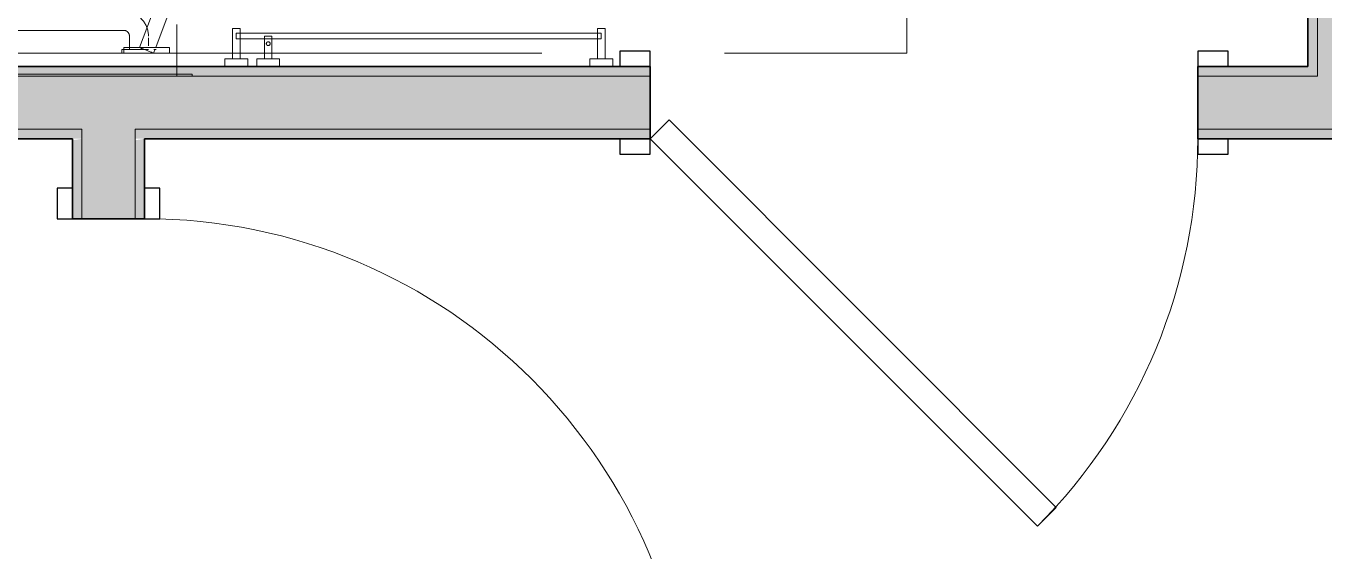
# Model space of a CAD drawing. Header units: inches. Extents: x 6 to 8416, y -388 to 6104.
# Drawn here: x 5593.9 to 5679.2, y 815.9 to 850.3 of the extents above; entities that cross this region are included whole.
import ezdxf

# ---------------------------------------------------------------- set-up
doc = ezdxf.new("R2010")
doc.units = ezdxf.units.IN
doc.header["$MEASUREMENT"] = 0
doc.linetypes.add('Dash 1_16_', pattern=[48, 24, -24])
doc.linetypes.add('Hidden 1_16_', pattern=[36, 24, -12])
for name, color, linetype, lineweight in [('A-DOOR', 31, 'Continuous', 18), ('A-DOOR-FRAM', 31, 'Continuous', 25), ('A-GENM', 13, 'Continuous', 18), ('A-WALL', 113, 'Continuous', 25), ('A-WALL-PATT', 111, 'Continuous', 35), ('I-WALL', 2, 'Continuous', 25), ('Q-SPCQ', 91, 'Continuous', 18)]:
    doc.layers.add(name, color=color, linetype=linetype, lineweight=lineweight)

# ---------------------------------------------------------------- blocks, each defined once
blk = doc.blocks.new('Unit-Single-Flush-ICC ADA-AM - 36_ x 84_-NR _U-BA _ BATH_-6492505-LEVEL 3 - PLAN Copy 1 Copy 1')
at = {"layer": 'A-DOOR'}
for p, q in [((-8.693, 26.593), (-7.456, 27.831)), ((18, 2.375), (-7.456, 27.831)), ((16.763, 1.138), (-8.693, 26.593)), ((16.763, 1.138), (18, 2.375))]:
    blk.add_line(p, q, dxfattribs=at)
at = {"layer": 'A-DOOR', "lineweight": 9}
blk.add_arc((18, 2.375), 36, 135, 180, dxfattribs=at)
at = {"layer": 'A-DOOR-FRAM'}
for p, q in [((-18, 3.375), (-20, 3.375)), ((-20, 3.375), (-20, 2.375)), ((-18, 2.375), (-18, 3.375)), ((20, 3.375), (18, 3.375)), ((18, 3.375), (18, 2.375)), ((20, 2.375), (20, 3.375)), ((-20, 2.375), (-18, 2.375)), ((18, 2.375), (20, 2.375)), ((-18, -2.375), (-20, -2.375)), ((-20, -2.375), (-20, -3.375)), ((-18, -3.375), (-18, -2.375)), ((20, -2.375), (18, -2.375)), ((18, -2.375), (18, -3.375)), ((20, -3.375), (20, -2.375)), ((-20, -3.375), (-18, -3.375)), ((18, -3.375), (20, -3.375))]:
    blk.add_line(p, q, dxfattribs=at)
at = {"layer": 'A-DOOR-FRAM', "lineweight": 18}
for p, q in [((-18, 3.375), (-20, 3.375)), ((-20, 3.375), (-20, 2.375)), ((-18, 3.375), (-18, 2.375)), ((20, 3.375), (18, 3.375)), ((18, 3.375), (18, 2.375)), ((20, 3.375), (20, 2.375)), ((-20, 2.375), (-18, 2.375)), ((18, 2.375), (20, 2.375)), ((-20, -3.375), (-20, -2.375)), ((-18, -2.375), (-20, -2.375)), ((-18, -3.375), (-18, -2.375)), ((18, -3.375), (18, -2.375)), ((20, -2.375), (18, -2.375)), ((20, -3.375), (20, -2.375)), ((-20, -3.375), (-18, -3.375)), ((18, -3.375), (20, -3.375))]:
    blk.add_line(p, q, dxfattribs=at)
blk = doc.blocks.new('GM BA Shower-Unit-Tub-Prefab-ICC ADA-AM - ICC Type B_ Option A Forward_ 60_W x 32_D-2224287-LEVEL 3 - PLAN Copy 1 Copy 1')
at = {"layer": 'A-GENM'}
blk.add_line((59.375, 32), (60, 32), dxfattribs=at)
blk = doc.blocks.new('SE BA Towel Bar-AM - 2_-0_ W x 2 1_2_ D_ 48_ AFF-V449-LEVEL 3 - PLAN Copy 1 Copy 1')
at = {"layer": 'Q-SPCQ'}
for p, q in [((-12.25, 2.5), (-12.25, 0.5)), ((-12.25, 2.5), (-12, 2.5)), ((-12.217, 2.5), (-12, 2.5)), ((-12, 2.5), (-11.783, 2.5)), ((-12, 2.5), (-11.75, 2.5)), ((12, 2.187), (-12, 2.187)), ((-12, 2.187), (-12, 2.181)), ((-12, 2.187), (-12, 1.812)), ((-12, 2.181), (-12, 2.162)), ((-12, 2.162), (-12, 2.133)), ((-12, 2.133), (-12, 2.094)), ((-12, 2.094), (-12, 2.049)), ((-12, 2.049), (-12, 2)), ((-12, 2), (-12, 1.951)), ((-12, 1.951), (-12, 1.906)), ((-12, 1.906), (-12, 1.867)), ((-12, 1.867), (-12, 1.838)), ((-12, 1.838), (-12, 1.819)), ((-12, 1.819), (-12, 1.812)), ((-12, 1.812), (-10.12, 1.812)), ((-11.75, 0.5), (-11.75, 2.5)), ((-10.12, 1.812), (-9.931, 1.812)), ((-9.903, 1.812), (-9.714, 1.812)), ((-9.714, 1.812), (12, 1.812)), ((11.75, 2.5), (11.75, 0.5)), ((11.75, 2.5), (12, 2.5)), ((11.783, 2.5), (12, 2.5)), ((12, 2.5), (12.217, 2.5)), ((12, 2.5), (12.25, 2.5)), ((12, 1.812), (12, 2.187)), ((12, 2.181), (12, 2.187)), ((12, 2.162), (12, 2.181)), ((12, 2.133), (12, 2.162)), ((12, 2.094), (12, 2.133)), ((12, 2.049), (12, 2.094)), ((12, 2), (12, 2.049)), ((12, 1.951), (12, 2)), ((12, 1.906), (12, 1.951)), ((12, 1.867), (12, 1.906)), ((12, 1.838), (12, 1.867)), ((12, 1.819), (12, 1.838)), ((12, 1.812), (12, 1.819)), ((12.25, 0.5), (12.25, 2.5)), ((-12.75, 0.5), (-12.75, 0)), ((-12, 0.5), (-12.75, 0.5)), ((-12, 0.5), (-12.25, 0.5)), ((-12, 0.5), (-12.217, 0.5)), ((-12, 0.5), (-12.083, 0.5)), ((-11.783, 0.5), (-12, 0.5)), ((-11.75, 0.5), (-12, 0.5)), ((-11.764, 0.5), (-12, 0.5)), ((-11.25, 0.5), (-12, 0.5)), ((-11.25, 0), (-11.25, 0.5)), ((11.25, 0.5), (11.25, 0)), ((12, 0.5), (11.25, 0.5)), ((12, 0.5), (11.75, 0.5)), ((12, 0.5), (11.764, 0.5)), ((12, 0.5), (11.783, 0.5)), ((12.217, 0.5), (12, 0.5)), ((12.25, 0.5), (12, 0.5)), ((12.236, 0.5), (12, 0.5)), ((12.75, 0.5), (12, 0.5)), ((12.75, 0), (12.75, 0.5)), ((-12.53, 0), (-12.75, 0)), ((-12, 0), (-12.75, 0)), ((-12, 0), (-12.53, 0)), ((-11.47, 0), (-12, 0)), ((-11.25, 0), (-12, 0)), ((-11.25, 0), (-11.47, 0)), ((11.47, 0), (11.25, 0)), ((12, 0), (11.25, 0)), ((12, 0), (11.47, 0)), ((12.53, 0), (12, 0)), ((12.75, 0), (12, 0)), ((12.75, 0), (12.53, 0))]:
    blk.add_line(p, q, dxfattribs=at)
blk = doc.blocks.new('z Nested-Shower Surround-Tub-Prefab - Variable-V451-LEVEL 3 - PLAN Copy 1 Copy 1')
at = {"layer": 'A-GENM', "lineweight": 9}
for p, q in [((60, 33), (59.875, 33)), ((59.875, 33), (59.875, 0.125)), ((59.875, 32), (59.875, 33)), ((59.875, 33), (60, 33)), ((60, 0), (60, 33)), ((60, 33), (60, 32)), ((59.875, 0.313), (59.875, 32)), ((60, 32), (60, 0))]:
    blk.add_line(p, q, dxfattribs=at)
at = {"layer": 'A-GENM'}
for p, q in [((56.625, 32), (58.5, 32)), ((58.5, 32), (58.5, 30.75)), ((60, 32), (58.5, 32)), ((58.5, 32), (58.5, 30.75)), ((58.5, 30.75), (58.5, 32)), ((58.5, 32), (59.375, 32)), ((59.375, 32), (59.875, 32)), ((60, 0), (60, 32)), ((60, 32), (60, 0)), ((58.5, 30.75), (58.5, 29.25)), ((58.5, 30.75), (58.5, 29.25)), ((58.5, 29.25), (58.5, 30.75)), ((58.5, 29.25), (58.5, 3.75)), ((58.5, 29.25), (58.5, 3.75)), ((58.5, 3.75), (58.5, 29.25))]:
    blk.add_line(p, q, dxfattribs=at)
blk = doc.blocks.new('z Nested-Shower Grab Bars - Variable-V452-LEVEL 3 - PLAN Copy 1 Copy 1')
at = {"layer": 'A-GENM', "linetype": 'Dash 1_16_', "lineweight": 9}
for p, q in [((56.75, 29.125), (56.75, 29.087)), ((56.75, 29.125), (56.75, 29.087)), ((56.75, 29.087), (56.75, 28.974)), ((56.75, 29.087), (56.75, 28.974)), ((57, 28.974), (57, 29.125)), ((57, 28.974), (57, 29.125)), ((55.364, 28.543), (55.303, 28.521)), ((55.426, 28.562), (55.364, 28.543)), ((55.489, 28.578), (55.426, 28.562)), ((55.552, 28.593), (55.489, 28.578)), ((55.616, 28.604), (55.552, 28.593)), ((55.68, 28.613), (55.616, 28.604)), ((55.745, 28.62), (55.68, 28.613)), ((55.81, 28.624), (55.745, 28.62)), ((55.875, 28.625), (55.81, 28.624)), ((56.516, 28.625), (55.998, 28.625)), ((56.75, 28.604), (56.75, 28.625)), ((56.75, 28.604), (56.75, 28.625)), ((56.75, 28.541), (56.75, 28.604)), ((56.75, 28.541), (56.75, 28.604)), ((56.75, 28.162), (56.75, 28.541)), ((56.75, 28.313), (56.75, 28.541)), ((56.75, 28.162), (56.75, 28.313)), ((57, 28.563), (57, 28.795)), ((57, 28.563), (57, 28.795)), ((57, 28.113), (57, 28.503)), ((57, 28.113), (57, 28.503)), ((55.875, 27.375), (56.75, 27.375)), ((56.75, 28), (56.75, 28.162)), ((56.75, 28), (56.75, 28.162)), ((56.75, 27.838), (56.75, 28)), ((56.75, 27.838), (56.75, 28)), ((56.75, 27.688), (56.75, 27.838)), ((56.75, 27.688), (56.75, 27.838)), ((56.75, 27.709), (56.75, 26.875)), ((56.75, 27.375), (56.75, 27.688)), ((56.75, 27.375), (56.75, 27.688)), ((56.75, 27.687), (56.75, 26.875)), ((57, 27.749), (57, 28)), ((57, 27.749), (57, 28)), ((57, 27.438), (57, 27.709)), ((57, 27.438), (57, 27.709)), ((57, 27.205), (57, 27.438)), ((57, 27.205), (57, 27.438)), ((55.5, 17), (55.5, 27)), ((56.75, 26.875), (57, 26.875)), ((57, 27.026), (57, 27.205)), ((57, 27.026), (57, 27.205)), ((57, 26.913), (57, 27.026)), ((57, 26.913), (57, 27.026)), ((57, 26.875), (57, 26.913)), ((57, 26.875), (57, 26.913))]:
    blk.add_line(p, q, dxfattribs=at)
at = {"layer": 'A-GENM', "linetype": 'Dash 1_16_', "lineweight": 9, "flags": 128}
for points in [[(55.303, 28.521), (55.242, 28.497), (55.183, 28.47), (55.125, 28.441), (55.068, 28.41), (55.012, 28.377), (54.957, 28.341), (54.905, 28.303), (54.853, 28.264), (54.803, 28.222), (54.756, 28.178), (54.709, 28.132), (54.665, 28.085), (54.623, 28.035), (54.582, 27.984), (54.544, 27.932), (54.508, 27.878), (54.474, 27.823), (54.442, 27.766), (54.412, 27.708), (54.385, 27.649), (54.36, 27.589), (54.338, 27.528), (54.318, 27.466), (54.301, 27.403), (54.286, 27.34), (54.274, 27.276), (54.264, 27.212), (54.257, 27.147), (54.252, 27.083), (54.25, 27.018), (54.25, 27)], [(55.5, 27), (55.5, 27.015), (55.501, 27.03), (55.503, 27.045), (55.505, 27.06), (55.507, 27.075), (55.511, 27.089), (55.515, 27.104), (55.519, 27.118), (55.524, 27.132), (55.53, 27.146), (55.536, 27.16), (55.542, 27.173), (55.55, 27.186), (55.557, 27.199), (55.565, 27.212), (55.574, 27.224), (55.583, 27.236), (55.593, 27.247), (55.603, 27.258), (55.614, 27.269), (55.625, 27.279), (55.636, 27.289), (55.648, 27.298), (55.66, 27.307), (55.672, 27.316), (55.685, 27.323), (55.698, 27.331), (55.712, 27.338), (55.725, 27.344), (55.739, 27.35), (55.753, 27.355), (55.767, 27.359), (55.782, 27.363), (55.797, 27.367), (55.811, 27.37), (55.826, 27.372), (55.841, 27.373), (55.856, 27.375), (55.871, 27.375), (55.875, 27.375)]]:
    blk.add_lwpolyline(points, dxfattribs=at)
blk = doc.blocks.new('z Nested-Clearance-Shower-AM - Tub_Shower - ICC Type B - Option A_ Forward-V453-LEVEL 3 - PLAN Copy 1 Copy 1')
at = {"layer": 'A-GENM', "linetype": 'Hidden 1_16_', "lineweight": 9}
for p, q in [((30, 48), (0, 48)), ((0, 48), (0, 0)), ((30, 0), (30, 48)), ((16, 47), (14, 47)), ((14, 47), (14, 41.578)), ((14, 42.875), (14, 47)), ((14, 47), (15.625, 47)), ((15.625, 47), (16, 47)), ((16, 41.578), (16, 47)), ((16, 47), (16, 41.578)), ((12.664, 42.914), (11.25, 41.5)), ((11.25, 41.5), (12.664, 42.914)), ((14, 41.578), (12.664, 42.914)), ((12.664, 42.914), (13.352, 42.227)), ((14, 41.578), (14, 42.875)), ((17.336, 42.914), (16, 41.578)), ((16, 41.578), (17.336, 42.914)), ((18.75, 41.5), (17.336, 42.914)), ((17.336, 42.914), (17.625, 42.625)), ((13.352, 42.227), (14, 41.578)), ((17.625, 42.625), (18.023, 42.227)), ((18.023, 42.227), (18.75, 41.5)), ((11.25, 41.5), (15, 37.75)), ((15, 37.75), (11.25, 41.5)), ((15, 37.75), (18.75, 41.5)), ((18.75, 41.5), (16.042, 38.792)), ((15.938, 38.688), (15, 37.75)), ((0, 0), (30, 0))]:
    blk.add_line(p, q, dxfattribs=at)
blk = doc.blocks.new('SE BA Shower Curtain Rod-AM - 1_ Dia__ 76_ AFF-V377-LEVEL 3 - PLAN Copy 1 Copy 1')
at = {"layer": 'Q-SPCQ'}
for p, q in [((57, 1.5), (56.625, 1.5)), ((56.625, 1.5), (56.625, 0.75)), ((56.625, 1.5), (56.625, -1.5)), ((57, -1.5), (57, 1.5)), ((57, 0.75), (57, 1.5)), ((56.72, -0.232), (56.905, 0.232)), ((56.765, -0.12), (56.812, 0)), ((56.998, 0.464), (56.786, 0.544)), ((56.812, 0), (56.86, 0.12)), ((56.86, 0.12), (56.905, 0.232)), ((56.905, 0.232), (56.973, 0.402)), ((56.905, 0.232), (56.943, 0.328)), ((56.943, 0.328), (56.973, 0.402)), ((56.973, 0.402), (56.991, 0.449)), ((56.973, 0.402), (56.991, 0.449)), ((56.991, 0.449), (56.998, 0.464)), ((56.991, 0.449), (56.998, 0.464)), ((57, 0.388), (57, 0.75)), ((57, 0), (57, 0.388)), ((56.625, -0.391), (56.625, -0.75)), ((56.625, -0.75), (56.625, -1.5)), ((56.627, -0.464), (56.634, -0.449)), ((56.627, -0.464), (56.634, -0.449)), ((56.634, -0.449), (56.652, -0.402)), ((56.634, -0.449), (56.652, -0.402)), ((56.652, -0.402), (56.72, -0.232)), ((56.652, -0.402), (56.682, -0.328)), ((56.682, -0.328), (56.72, -0.232)), ((56.72, -0.232), (56.765, -0.12)), ((57, -0.388), (57, 0)), ((57, -0.75), (57, -0.388)), ((57, -1.5), (57, -0.75)), ((56.625, -1.5), (57, -1.5))]:
    blk.add_line(p, q, dxfattribs=at)
at = {"layer": 'Q-SPCQ', "flags": 128}
for points in [[(56.625, 0.604), (54.115, 1.547), (51.191, 2.513), (48.231, 3.362), (45.239, 4.091), (42.221, 4.7), (39.18, 5.189), (36.123, 5.555), (33.053, 5.798), (29.976, 5.919), (26.897, 5.916), (23.82, 5.791), (20.75, 5.542), (17.694, 5.171), (14.654, 4.678), (11.636, 4.063), (8.646, 3.329), (5.687, 2.475), (2.765, 1.504), (0.375, 0.605)], [(0.375, -0.464), (3.218, 0.604), (6.104, 1.558), (9.026, 2.395), (11.978, 3.115), (14.958, 3.716), (17.959, 4.198), (20.976, 4.56), (24.006, 4.8), (27.043, 4.919), (30.083, 4.916), (33.119, 4.792), (36.149, 4.547), (39.166, 4.181), (42.166, 3.694), (45.144, 3.088), (48.096, 2.363), (51.016, 1.52), (53.901, 0.562), (56.625, -0.464)]]:
    blk.add_lwpolyline(points, dxfattribs=at)
blk = doc.blocks.new('SE BA Robe Hook-AM - Robe Hook-2223851-LEVEL 3 - PLAN Copy 1 Copy 1')
at = {"layer": 'Q-SPCQ'}
for p, q in [((-0.25, 2), (-0.25, 0.5)), ((-0.25, 2), (0, 2)), ((-0.217, 2), (0, 2)), ((0, 2), (0.217, 2)), ((0, 2), (0.25, 2)), ((0.25, 0.5), (0.25, 2)), ((-0.75, 0.5), (-0.75, 0)), ((0, 0.5), (-0.75, 0.5)), ((0, 0.5), (-0.25, 0.5)), ((0, 0.5), (-0.236, 0.5)), ((0, 0.5), (-0.217, 0.5)), ((0.217, 0.5), (0, 0.5)), ((0.25, 0.5), (0, 0.5)), ((0.236, 0.5), (0, 0.5)), ((0.75, 0.5), (0, 0.5)), ((0.75, 0), (0.75, 0.5)), ((0, 0), (-0.75, 0)), ((0.75, 0), (0, 0))]:
    blk.add_line(p, q, dxfattribs=at)
for start, end in [(360, 180), (165, 180), (180, 360), (180, 195), (150, 165), (195, 210), (135, 150), (210, 240), (105, 135), (240, 255), (90, 105), (255, 270), (75, 90), (270, 285), (60, 75), (285, 300), (45, 60), (300, 315), (30, 45), (315, 330), (15, 30), (330, 345), (0, 15), (345, 0)]:
    blk.add_arc((0, 1.5), 0.125, start, end, dxfattribs=at)
blk = doc.blocks.new('Unit-Single-Flush-ICC ADA-AM - 36_ x 84_-NR _U-BE _ BED_-6494243-LEVEL 3 - PLAN Copy 1 Copy 1')
at = {"layer": 'A-DOOR', "lineweight": 9}
blk.add_arc((18, 2.375), 36, 90, 180, dxfattribs=at)
at = {"layer": 'A-DOOR-FRAM'}
for p, q in [((-18, 3.375), (-20, 3.375)), ((-20, 3.375), (-20, 2.375)), ((-18, 2.375), (-18, 3.375)), ((-20, 2.375), (-18, 2.375)), ((-18, -2.375), (-20, -2.375)), ((-20, -2.375), (-20, -3.375)), ((-18, -3.375), (-18, -2.375)), ((-20, -3.375), (-18, -3.375))]:
    blk.add_line(p, q, dxfattribs=at)
at = {"layer": 'A-DOOR-FRAM', "lineweight": 18}
for p, q in [((-18, 3.375), (-20, 3.375)), ((-20, 3.375), (-20, 2.375)), ((-18, 3.375), (-18, 2.375)), ((-20, 2.375), (-18, 2.375)), ((-20, -3.375), (-20, -2.375)), ((-18, -2.375), (-20, -2.375)), ((-18, -3.375), (-18, -2.375)), ((-20, -3.375), (-18, -3.375))]:
    blk.add_line(p, q, dxfattribs=at)

msp = doc.modelspace()

# ---------------------------------------------------------------- hatches: boundary and pattern name
at = {"layer": 'A-WALL-PATT', "transparency": 33554560}
msp.add_hatch(color=10, dxfattribs=at).paths.add_polyline_path([(5678.79033733, 847.68577679), (5678.79033733, 912.43577679), (5678.16533733, 912.43577679), (5678.16533733, 847.68577679)])
h = msp.add_hatch(color=10, dxfattribs=at)
h.paths.add_polyline_path([(5706.91533733, 847.06077679), (5706.91533733, 847.68577679), (5682.29033733, 847.68577679), (5682.29033733, 847.06077679), (5691.97553685, 847.06077679)])
h.paths.add_polyline_path([(5678.79033733, 847.06077679), (5678.79033733, 847.68577679), (5670.91533733, 847.68577679), (5670.91533733, 847.06077679)])
h.paths.add_polyline_path([(5634.91533733, 847.06077679), (5634.91533733, 847.68577679), (5571.79033733, 847.68577679), (5571.79033733, 847.06077679), (5624.49053685, 847.06077679)])
h.paths.add_polyline_path([(5568.29033733, 847.06077679), (5568.29033733, 847.68577679), (5563.91533733, 847.68577679), (5563.91533733, 847.06077679)])
h.paths.add_polyline_path([(5524.91533733, 847.06077679), (5527.91533733, 847.06077679), (5527.91533733, 847.68577679), (5524.91533733, 847.68577679)])
at = {"layer": 'A-WALL-PATT', "lineweight": 25, "transparency": 33554560}
h = msp.add_hatch(color=10, dxfattribs=at)
h.paths.add_polyline_path([(5706.91533733, 842.93577679), (5711.04033733, 842.93577679), (5711.04033733, 843.56077679), (5670.91533733, 843.56077679), (5670.91533733, 842.93577679), (5691.97553685, 842.93577679)])
h.paths.add_polyline_path([(5624.49053685, 842.93577679), (5634.91533733, 842.93577679), (5634.91533733, 843.56077679), (5601.04033733, 843.56077679), (5601.04033733, 842.93577679), (5607.61928685, 842.93577679)])
h.paths.add_polyline_path([(5597.54033733, 842.93577679), (5597.54033733, 843.56077679), (5563.91533733, 843.56077679), (5563.91533733, 842.93577679), (5596.91533733, 842.93577679)])
h.paths.add_polyline_path([(5527.91533733, 842.93577679), (5527.91533733, 843.56077679), (5524.91533733, 843.56077679), (5524.91533733, 842.93577679)])
at = {"layer": 'A-WALL-PATT', "transparency": 33554560}
h = msp.add_hatch(color=10, dxfattribs=at)
h.paths.add_polyline_path([(5597.54033733, 747.68577679), (5597.54033733, 752.93577679), (5596.91533733, 752.93577679), (5596.91533733, 747.68577679)])
h.paths.add_polyline_path([(5597.54033733, 788.93577679), (5597.54033733, 801.68577679), (5596.91533733, 801.68577679), (5596.91533733, 788.93577679)])
h.paths.add_polyline_path([(5597.54033733, 837.68577679), (5597.54033733, 842.93577679), (5596.91533733, 842.83706081), (5596.91533733, 837.68577679)])
at = {"layer": 'A-WALL-PATT', "lineweight": 25, "transparency": 33554560}
h = msp.add_hatch(color=10, dxfattribs=at)
h.paths.add_polyline_path([(5601.66533733, 747.68577679), (5601.66533733, 752.93577679), (5601.04033733, 752.93577679), (5601.04033733, 747.68577679)])
h.paths.add_polyline_path([(5601.04033733, 788.93577679), (5601.66533733, 788.93577679), (5601.66533733, 793.56077679), (5601.04033733, 793.56077679)])
h.paths.add_polyline_path([(5601.66533733, 797.06077679), (5601.66533733, 801.68577679), (5601.04033733, 801.68577679), (5601.04033733, 797.06077679)])
h.paths.add_polyline_path([(5601.66533733, 837.68577679), (5601.66533733, 842.93577679), (5601.04033733, 842.83706081), (5601.04033733, 837.68577679)])
at = {"layer": 'I-WALL', "transparency": 33554560}
msp.add_hatch(color=10, dxfattribs=at).paths.add_polyline_path([(5682.29033733, 847.06077679), (5682.29033733, 912.43577679), (5678.79033733, 912.43577679), (5678.79033733, 847.06077679)])
h = msp.add_hatch(color=10, dxfattribs=at)
h.paths.add_polyline_path([(5706.91533733, 843.56077679), (5707.54033733, 843.56077679), (5707.54033733, 847.06077679), (5670.91533733, 847.06077679), (5670.91533733, 843.56077679), (5691.97553685, 843.56077679)])
h.paths.add_polyline_path([(5634.91533733, 843.56077679), (5634.91533733, 847.06077679), (5563.91533733, 847.06077679), (5563.91533733, 843.56077679), (5624.49053685, 843.56077679)])
h.paths.add_polyline_path([(5527.91533733, 843.56077679), (5527.91533733, 847.06077679), (5524.91533733, 847.06077679), (5524.91533733, 843.56077679)])
h = msp.add_hatch(color=10, dxfattribs=at)
h.paths.add_polyline_path([(5601.04033733, 747.06077679), (5601.04033733, 752.93577679), (5597.54033733, 752.93577679), (5597.54033733, 747.06077679)])
h.paths.add_polyline_path([(5601.04033733, 788.93577679), (5601.04033733, 801.68577679), (5597.54033733, 801.68577679), (5597.54033733, 788.93577679)])
h.paths.add_polyline_path([(5597.54033733, 837.68577679), (5601.04033733, 837.68577679), (5601.04033733, 843.56077679), (5597.54033733, 843.56077679), (5597.54033733, 842.83706081)])

# ---------------------------------------------------------------- linework, layer by layer
at = {"layer": 'A-WALL', "lineweight": 9}
for p, q in [((5678.79033733, 912.43577679), (5678.79033733, 847.06077679)), ((5634.91533733, 847.06077679), (5571.79033733, 847.06077679)), ((5678.79033733, 847.06077679), (5670.91533733, 847.06077679)), ((5597.54033733, 843.56077679), (5563.91533733, 843.56077679)), ((5597.54033733, 843.56077679), (5597.54033733, 837.68577679)), ((5634.91533733, 843.56077679), (5601.04033733, 843.56077679)), ((5601.04033733, 843.56077679), (5601.04033733, 837.68577679)), ((5711.04033733, 843.56077679), (5670.91533733, 843.56077679))]:
    msp.add_line(p, q, dxfattribs=at)
at = {"layer": 'I-WALL', "lineweight": 35}
for p, q in [((5678.16533733, 912.43577679), (5678.16533733, 847.68577679)), ((5634.91533733, 847.68577679), (5572.41533733, 847.68577679)), ((5634.91533733, 842.93577679), (5634.91533733, 847.68577679)), ((5678.16533733, 847.68577679), (5670.91533733, 847.68577679)), ((5670.91533733, 847.68577679), (5670.91533733, 842.93577679)), ((5563.91533733, 842.93577679), (5596.91533733, 842.93577679)), ((5596.91533733, 842.93577679), (5596.91533733, 837.68577679)), ((5601.66533733, 842.93577679), (5634.91533733, 842.93577679)), ((5601.66533733, 837.68577679), (5601.66533733, 842.93577679)), ((5670.91533733, 842.93577679), (5711.66533733, 842.93577679)), ((5596.91533733, 837.68577679), (5601.66533733, 837.68577679))]:
    msp.add_line(p, q, dxfattribs=at)

# ---------------------------------------------------------------- block references
at = {"layer": 'A-DOOR'}
for name, p, rotation in [('Unit-Single-Flush-ICC ADA-AM - 36_ x 84_-NR _U-BA _ BATH_-6492505-LEVEL 3 - PLAN Copy 1 Copy 1', (5652.91533733, 845.31077679), 180), ('Unit-Single-Flush-ICC ADA-AM - 36_ x 84_-NR _U-BE _ BED_-6494243-LEVEL 3 - PLAN Copy 1 Copy 1', (5599.29033733, 819.68577679), 269.9999999999987)]:
    msp.add_blockref(name, p, dxfattribs=dict(at, rotation=rotation))
at = {"layer": 'A-GENM', "lineweight": 9, "rotation": 269.999999999998}
msp.add_blockref('z Nested-Shower Surround-Tub-Prefab - Variable-V451-LEVEL 3 - PLAN Copy 1 Copy 1', (5571.79033733, 907.06077679), dxfattribs=at)
at = {"layer": 'A-GENM', "rotation": 269.999999999998}
msp.add_blockref('GM BA Shower-Unit-Tub-Prefab-ICC ADA-AM - ICC Type B_ Option A Forward_ 60_W x 32_D-2224287-LEVEL 3 - PLAN Copy 1 Copy 1', (5571.79033733, 907.06077679), dxfattribs=at)
at = {"layer": 'A-GENM', "linetype": 'Dash 1_16_', "lineweight": 9, "rotation": 269.999999999998}
msp.add_blockref('z Nested-Shower Grab Bars - Variable-V452-LEVEL 3 - PLAN Copy 1 Copy 1', (5573.29033733, 905.56077679), dxfattribs=at)
at = {"layer": 'A-GENM', "linetype": 'Hidden 1_16_', "lineweight": 9, "rotation": 269.999999999998}
msp.add_blockref('z Nested-Clearance-Shower-AM - Tub_Shower - ICC Type B - Option A_ Forward-V453-LEVEL 3 - PLAN Copy 1 Copy 1', (5603.79033733, 878.56077679), dxfattribs=at)
at = {"layer": 'Q-SPCQ', "rotation": 269.999999999998}
msp.add_blockref('SE BA Shower Curtain Rod-AM - 1_ Dia__ 76_ AFF-V377-LEVEL 3 - PLAN Copy 1 Copy 1', (5601.79033733, 905.56077679), dxfattribs=at)
at = {"layer": 'Q-SPCQ'}
for name, p in [('SE BA Towel Bar-AM - 2_-0_ W x 2 1_2_ D_ 48_ AFF-V449-LEVEL 3 - PLAN Copy 1 Copy 1', (5619.69381267, 847.68577679)), ('SE BA Robe Hook-AM - Robe Hook-2223851-LEVEL 3 - PLAN Copy 1 Copy 1', (5609.79033733, 847.68577679))]:
    msp.add_blockref(name, p, dxfattribs=at)

doc.saveas('drawing.dxf')
